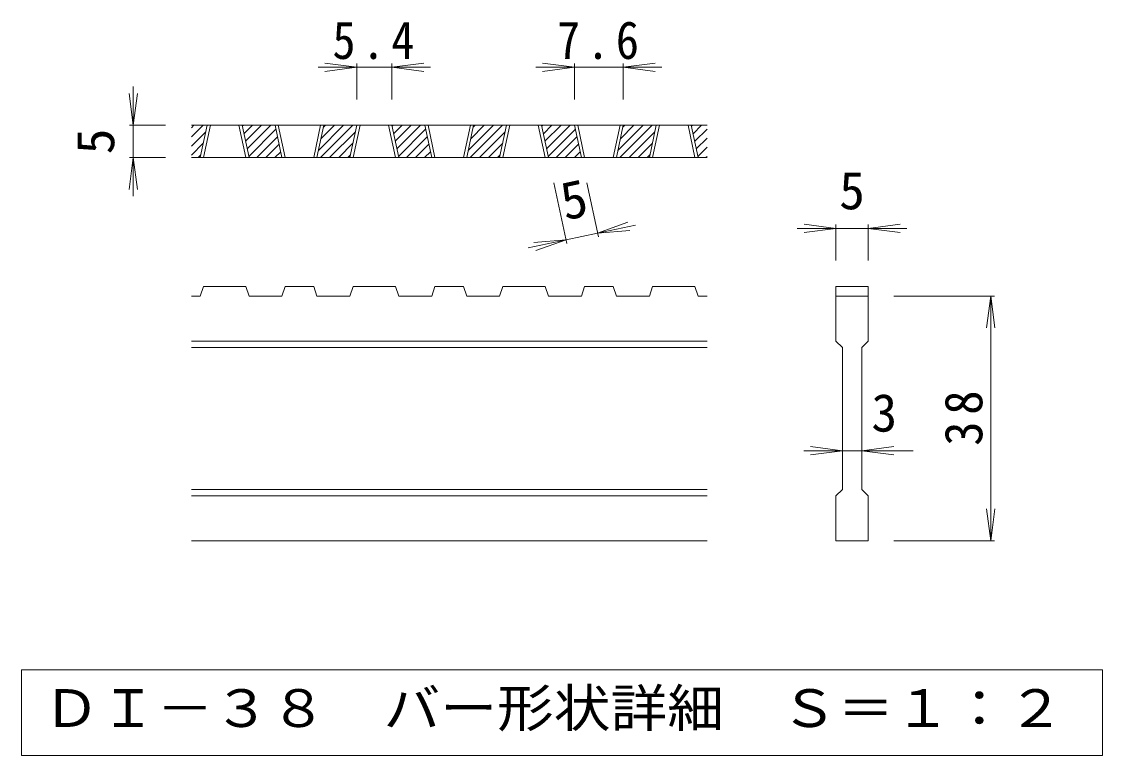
# Model space of a CAD drawing. Units: millimetres on the paper, enlarged 6 times, with parts at other scales. Extents: x -1082 to 1035, y -823 to 777.
# Drawn here: x 470 to 973, y -208 to 133 of the extents above; entities that cross this region are included whole.
import ezdxf
from ezdxf.enums import TextEntityAlignment as Align

# ---------------------------------------------------------------- set-up
doc = ezdxf.new("R2010")
doc.units = ezdxf.units.MM
doc.header["$LTSCALE"] = 6
doc.layers.add('D-0_通り芯', color=3, linetype='Continuous', lineweight=9)
doc.layers.add('D-4_寸法', color=7, linetype='Continuous', lineweight=9)
doc.styles.add('ＭＳ ゴシック', font='')
doc.styles.get('ＭＳ ゴシック').set_extended_font_data('MS Gothic')

msp = doc.modelspace()

# ---------------------------------------------------------------- linework, layer by layer
at = {"layer": 'D-0_通り芯'}
for p, q in [((549.183, 79.673), (554.623, 85.113)), ((549.183, 83.916), (550.38, 85.113)), ((789.183, 85.113), (549.183, 85.113)), ((549.183, 75.43), (555.88, 82.128)), ((553.309, 70.113), (556.519, 85.113)), ((554.809, 70.113), (558.019, 85.113)), ((571.309, 85.113), (574.519, 70.113)), ((572.809, 85.113), (576.019, 70.113)), ((572.911, 84.634), (573.39, 85.113)), ((573.659, 81.139), (577.633, 85.113)), ((574.407, 77.645), (581.876, 85.113)), ((575.155, 74.15), (586.118, 85.113)), ((575.903, 70.655), (588.538, 83.291)), ((591.359, 70.113), (588.149, 85.113)), ((592.859, 70.113), (589.649, 85.113)), ((609.359, 85.113), (606.149, 70.113)), ((610.859, 85.113), (607.649, 70.113)), ((608.354, 73.407), (620.059, 85.113)), ((609.302, 70.113), (624.302, 85.113)), ((609.509, 78.805), (615.817, 85.113)), ((610.664, 84.203), (611.574, 85.113)), ((613.544, 70.113), (625.559, 82.128)), ((622.988, 70.113), (626.198, 85.113)), ((624.488, 70.113), (627.698, 85.113)), ((640.988, 85.113), (644.198, 70.113)), ((642.488, 85.113), (645.698, 70.113)), ((642.591, 84.634), (643.07, 85.113)), ((643.338, 81.139), (647.312, 85.113)), ((644.086, 77.645), (651.555, 85.113)), ((644.834, 74.15), (655.797, 85.113)), ((645.582, 70.655), (658.218, 83.291)), ((661.038, 70.113), (657.828, 85.113)), ((662.538, 70.113), (659.328, 85.113)), ((679.038, 85.113), (675.828, 70.113)), ((680.538, 85.113), (677.328, 70.113)), ((678.033, 73.407), (689.739, 85.113)), ((678.981, 70.113), (693.981, 85.113)), ((679.188, 78.805), (685.496, 85.113)), ((680.343, 84.203), (681.253, 85.113)), ((683.224, 70.113), (695.239, 82.128)), ((692.667, 70.113), (695.877, 85.113)), ((694.167, 70.113), (697.377, 85.113)), ((710.667, 85.113), (713.877, 70.113)), ((712.167, 85.113), (715.377, 70.113)), ((712.27, 84.634), (712.749, 85.113)), ((713.018, 81.139), (716.991, 85.113)), ((713.766, 77.645), (721.234, 85.113)), ((714.513, 74.15), (725.477, 85.113)), ((715.261, 70.655), (727.897, 83.291)), ((730.717, 70.113), (727.507, 85.113)), ((732.217, 70.113), (729.007, 85.113)), ((748.717, 85.113), (745.507, 70.113)), ((750.217, 85.113), (747.007, 70.113)), ((747.712, 73.407), (759.418, 85.113)), ((748.66, 70.113), (763.66, 85.113)), ((748.867, 78.805), (755.175, 85.113)), ((750.022, 84.203), (750.933, 85.113)), ((752.903, 70.113), (764.918, 82.128)), ((762.347, 70.113), (765.557, 85.113)), ((763.847, 70.113), (767.057, 85.113)), ((780.347, 85.113), (783.557, 70.113)), ((781.847, 85.113), (785.057, 70.113)), ((781.949, 84.634), (782.428, 85.113)), ((782.697, 81.139), (786.671, 85.113)), ((783.445, 77.645), (789.183, 83.382)), ((549.183, 71.188), (554.725, 76.73)), ((579.603, 70.113), (589.286, 79.796)), ((583.846, 70.113), (590.034, 76.301)), ((617.787, 70.113), (624.404, 76.73)), ((649.283, 70.113), (658.966, 79.796)), ((653.525, 70.113), (659.713, 76.301)), ((687.466, 70.113), (694.083, 76.73)), ((718.962, 70.113), (728.645, 79.796)), ((723.204, 70.113), (729.393, 76.301)), ((757.146, 70.113), (763.763, 76.73)), ((784.193, 74.15), (789.183, 79.14)), ((552.35, 70.113), (553.57, 71.332)), ((588.089, 70.113), (590.782, 72.806)), ((622.03, 70.113), (623.249, 71.332)), ((657.768, 70.113), (660.461, 72.806)), ((691.709, 70.113), (692.928, 71.332)), ((727.447, 70.113), (730.141, 72.806)), ((761.388, 70.113), (762.608, 71.332)), ((784.941, 70.655), (789.183, 74.897)), ((788.641, 70.113), (789.183, 70.655)), ((789.183, 70.113), (549.183, 70.113)), ((553.309, 5.613), (554.809, 10.113)), ((574.519, 10.113), (554.809, 10.113)), ((574.519, 10.113), (576.019, 5.613)), ((591.359, 5.613), (592.859, 10.113)), ((606.149, 10.113), (592.859, 10.113)), ((606.149, 10.113), (607.649, 5.613)), ((622.988, 5.613), (624.488, 10.113)), ((644.198, 10.113), (624.488, 10.113)), ((645.698, 5.613), (644.198, 10.113)), ((661.038, 5.613), (662.538, 10.113)), ((675.828, 10.113), (662.538, 10.113)), ((675.828, 10.113), (677.328, 5.613)), ((692.667, 5.613), (694.167, 10.113)), ((694.167, 10.113), (713.877, 10.113)), ((715.377, 5.613), (713.877, 10.113)), ((730.717, 5.613), (732.217, 10.113)), ((745.507, 10.113), (732.217, 10.113)), ((745.507, 10.113), (747.007, 5.613)), ((762.347, 5.613), (763.847, 10.113)), ((763.847, 10.113), (783.557, 10.113)), ((785.057, 5.613), (783.557, 10.113)), ((849.183, 10.113), (864.183, 10.113)), ((849.183, 10.113), (849.183, 5.613)), ((864.183, 10.113), (864.183, 5.613)), ((553.309, 5.613), (549.183, 5.613)), ((591.359, 5.613), (576.019, 5.613)), ((622.988, 5.613), (607.649, 5.613)), ((661.038, 5.613), (645.698, 5.613)), ((692.667, 5.613), (677.328, 5.613)), ((730.717, 5.613), (715.377, 5.613)), ((762.347, 5.613), (747.007, 5.613)), ((789.183, 5.613), (785.057, 5.613)), ((849.183, 5.613), (864.183, 5.613)), ((849.183, -15.387), (849.183, 5.613)), ((864.183, 5.613), (864.183, -15.387)), ((789.183, -15.387), (549.183, -15.387)), ((789.183, -18.387), (549.183, -18.387)), ((849.183, -15.387), (852.183, -18.387)), ((852.183, -84.387), (852.183, -18.387)), ((861.183, -18.387), (864.183, -15.387)), ((861.183, -18.387), (861.183, -84.387)), ((789.183, -84.387), (549.183, -84.387)), ((861.183, -84.387), (864.183, -87.387)), ((789.183, -87.387), (549.183, -87.387)), ((864.183, -87.387), (864.183, -108.387)), ((789.183, -108.387), (549.183, -108.387)), ((864.183, -108.387), (849.183, -108.387))]:
    msp.add_line(p, q, dxfattribs=at)
msp.add_lwpolyline([(849.183, -108.387), (849.183, -87.387), (852.183, -84.387)], dxfattribs=at)
at = {"layer": 'D-0_通り芯', "color": 7}
msp.add_lwpolyline([(470.19, -168.387), (470.19, -208.258), (973.175, -208.258), (973.175, -168.387)], close=True, dxfattribs=at)
at = {"layer": 'D-4_寸法'}
for p, q in [((626.198, 112.113), (608.198, 112.113)), ((626.198, 112.113), (611.326, 114.071)), ((626.198, 112.113), (611.326, 110.155)), ((626.198, 113.913), (626.198, 97.113)), ((642.488, 112.113), (626.198, 112.113)), ((642.488, 112.113), (657.36, 114.071)), ((642.488, 113.913), (642.488, 97.113)), ((642.488, 112.113), (657.36, 110.155)), ((642.488, 112.113), (660.488, 112.113)), ((727.507, 112.113), (709.507, 112.113)), ((727.507, 112.113), (712.635, 114.071)), ((727.507, 112.113), (712.635, 110.155)), ((727.507, 113.913), (727.507, 97.113)), ((750.217, 112.113), (727.507, 112.113)), ((750.217, 112.113), (765.089, 114.071)), ((750.217, 113.913), (750.217, 97.113)), ((750.217, 112.113), (765.089, 110.155)), ((750.217, 112.113), (768.217, 112.113)), ((522.183, 85.113), (522.183, 103.113)), ((522.183, 85.113), (520.225, 99.985)), ((522.183, 85.113), (524.141, 99.985)), ((520.383, 85.113), (537.183, 85.113)), ((522.183, 85.113), (522.183, 70.113)), ((522.183, 70.113), (520.225, 55.241)), ((520.383, 70.113), (537.183, 70.113)), ((522.183, 70.113), (524.141, 55.241)), ((522.183, 70.113), (522.183, 52.113)), ((723.959, 30.011), (717.888, 58.378)), ((738.627, 33.15), (733.228, 58.378)), ((738.25, 34.91), (752.383, 39.936)), ((738.25, 34.91), (755.852, 38.676)), ((738.25, 34.91), (753.202, 36.107)), ((849.183, 37.113), (831.183, 37.113)), ((849.183, 37.113), (834.311, 39.071)), ((849.183, 37.113), (834.311, 35.155)), ((849.183, 38.913), (849.183, 22.113)), ((864.183, 37.113), (849.183, 37.113)), ((864.183, 37.113), (879.054, 39.071)), ((864.183, 38.913), (864.183, 22.113)), ((864.183, 37.113), (879.054, 35.155)), ((864.183, 37.113), (882.183, 37.113)), ((723.582, 31.771), (705.981, 28.004)), ((723.582, 31.771), (708.63, 30.573)), ((723.582, 31.771), (709.45, 26.744)), ((738.25, 34.91), (723.582, 31.771)), ((922.983, 5.613), (876.183, 5.613)), ((921.183, 5.613), (919.225, -9.259)), ((921.183, 5.613), (923.141, -9.259)), ((921.183, -108.387), (921.183, 5.613)), ((852.183, -66.387), (837.311, -64.429)), ((861.183, -66.387), (876.054, -64.429)), ((852.183, -66.387), (834.183, -66.387)), ((852.183, -66.387), (837.311, -68.345)), ((861.183, -66.387), (852.183, -66.387)), ((861.183, -66.387), (876.054, -68.345)), ((861.183, -66.387), (885.183, -66.387)), ((921.183, -108.387), (919.225, -93.515)), ((921.183, -108.387), (923.141, -93.515)), ((922.983, -108.387), (876.183, -108.387))]:
    msp.add_line(p, q, dxfattribs=at)

# ---------------------------------------------------------------- texts
at = {"layer": 'D-0_通り芯', "color": 2, "style": 'ＭＳ ゴシック', "width": 1.1}
msp.add_text('ＤＩ－３８\u3000バー形状詳細\u3000Ｓ＝１：２', height=17.6, dxfattribs=at).set_placement((480.183, -200.322), align=Align.BOTTOM_LEFT)
at = {"layer": 'D-4_寸法', "color": 2, "style": 'ＭＳ ゴシック'}
for rotation, p in [(90, (518.583, 71.613)), (12.079, (724.296, 35.605))]:
    msp.add_text('5', height=17.6, rotation=rotation, dxfattribs=at).set_placement(p, align=Align.BOTTOM_LEFT)
for s, p in [('5', (850.683, 40.713)), ('3', (865.683, -62.787))]:
    msp.add_text(s, height=17.6, dxfattribs=at).set_placement(p, align=Align.BOTTOM_LEFT)
at = {"layer": 'D-4_寸法', "color": 2, "char_height": 17.6, "attachment_point": 7, "style": 'ＭＳ ゴシック'}
for s, insert in [('\\T1.27;\\W0.9;5.4', (614.843, 115.713)), ('\\T1.27;\\W0.9;7.6', (719.362, 115.713))]:
    msp.add_mtext(s, dxfattribs=dict(at, insert=insert))
at = {"layer": 'D-4_寸法', "color": 2, "insert": (917.583, -64.137), "char_height": 17.6, "attachment_point": 7, "rotation": 90, "style": 'ＭＳ ゴシック'}
msp.add_mtext('\\T1.27;\\W0.95;38', dxfattribs=at)

doc.saveas('drawing.dxf')
